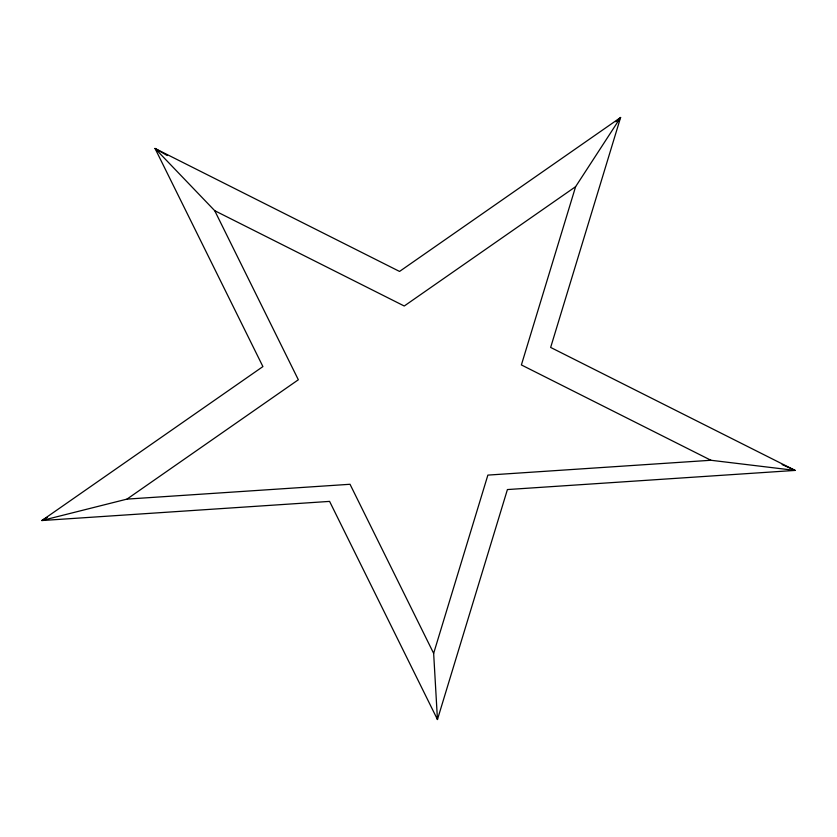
<?xml version="1.0" encoding="UTF-8"?>
<svg xmlns="http://www.w3.org/2000/svg" width="837" height="837" viewBox="0 0 837 837"><rect width="100%" height="100%" fill="white"/><g stroke="black" fill="none" stroke-linecap="round" stroke-linejoin="round"><path stroke-width="1.26" d="M437.332 716.943L437.458 719.517L433.65 653.362L487.877 475.102L710.927 460.266L795.15 470.415L550.652 347.439L620.604 117.483L399.542 271.439L155.033 148.452L262.912 366.585L41.85 520.541L329.59 501.394L437.458 719.517L507.41 489.561L795.15 470.415L782.156 464.577M615.833 121.763L620.604 117.483L575.615 186.672L521.388 364.932L710.927 460.266M47.468 517.235L41.85 520.541L126.973 499.114L298.338 379.768L214.711 210.683L155.033 148.452L167.254 155.546M575.615 186.672L404.25 306.007L214.711 210.683M126.973 499.114L350.023 484.278L433.65 653.362"/></g></svg>
